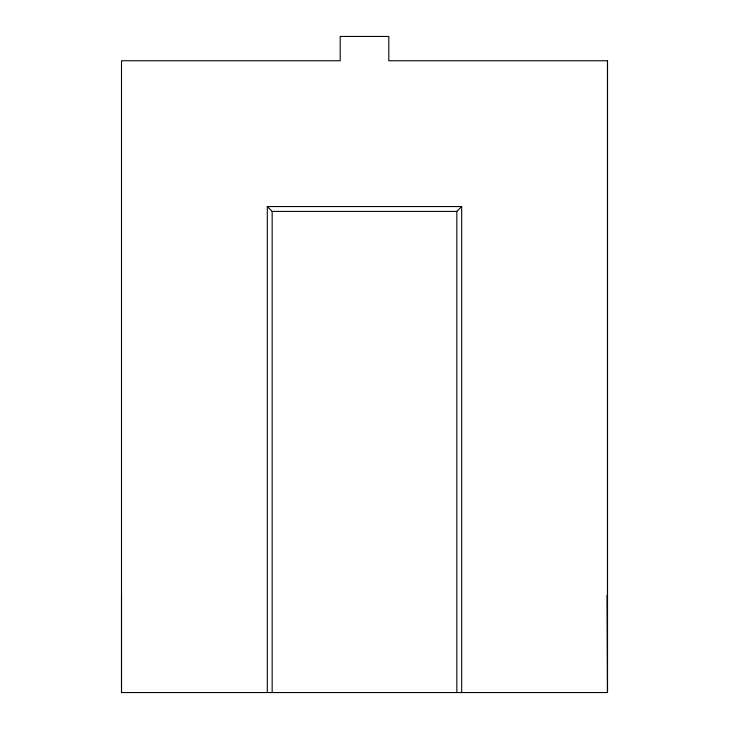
<?xml version="1.0" encoding="UTF-8"?>
<svg xmlns="http://www.w3.org/2000/svg" width="729" height="729" viewBox="0 0 729 729"><rect width="100%" height="100%" fill="white"/><g stroke="black" fill="none" stroke-linecap="round" stroke-linejoin="round"><path stroke-width="1.09" d="M121.506 692.55L121.506 60.753L340.197 60.753L340.197 36.45L388.803 36.459L388.803 60.753L607.494 60.753L607.494 692.55L121.506 692.55L121.506 595.347M607.494 60.753L607.494 692.55L607.066 595.347M461.694 206.553L267.297 206.553L272.154 211.41L456.837 211.41L461.694 206.553L461.694 692.541M456.837 211.41L456.837 692.541M272.154 211.41L272.154 692.541M267.297 206.553L267.297 692.541"/></g></svg>
